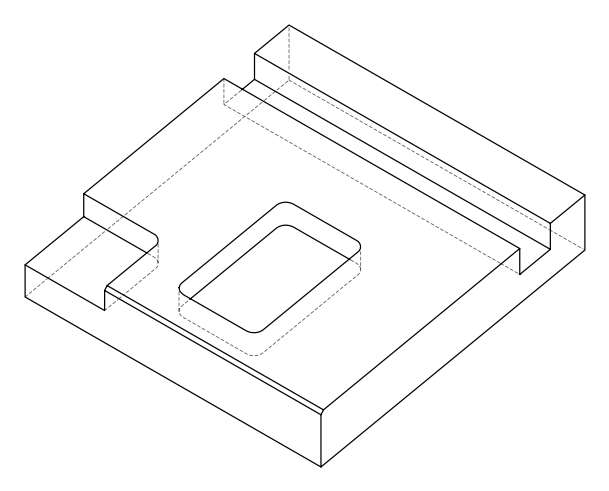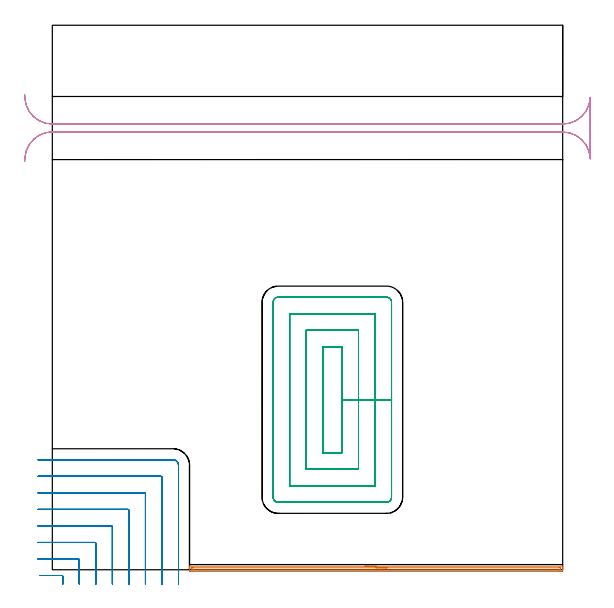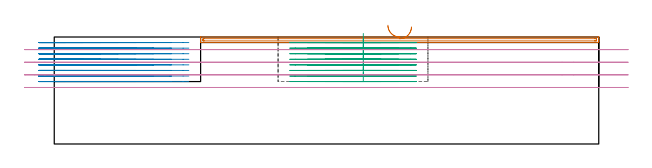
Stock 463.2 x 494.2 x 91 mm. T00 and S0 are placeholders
(PLAN: 4 operations, 2 tool changes, 63.5 min)
(1 AREA_MILL | FG_CHAMFER_SURFACE | UGT0205_001 | 5.59 min | 3778 mm3)
(2 MILL_CORNER_NOTCH_RECTANGULAR | CORNER_NOTCH_RECTANGULAR | UGT0201_094 | Follow Part, ap 5, ae 75% | 19.01 min | 516291 mm3)
(3 MILL_RECTANGULAR_POCKET | POCKET_RECTANGULAR_STRAIGHT | UGT0201_094 | Follow Part, ap 5, ae 75% | 27.68 min | 989602 mm3)
(4 MILL_RECTANGULAR_SLOT | SLOT_RECTANGULAR | UGT0201_020 | Follow Part, ap 12.5, ae 75% | 11.26 min | 1137241 mm3)
(TOOL UGT0205_001 | Chamfer Mill 20 x 3 x 45 deg. | D20 FL50 Z2)
(TOOL UGT0201_094 | End mill 20 mm | D20 FL38 Z4)
(TOOL UGT0201_020 | End mill 50 mm | D50 FL50 Z4)
(OP 1 AREA_MILL)
G17 G21 G94 G90
T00 M6
G54
G17 G0 G90 X283.85 Y3.2 S1061 M3
G43 Z101. H0
G94 G1 X283.888 Z100.128 F250.
X284.002 Z99.263
X284.191 Z98.412
X284.453 Z97.58
X284.787 Z96.774
X285.19 Z96.
X285.658 Z95.264
X286.19 Z94.572
X286.779 Z93.929
X287.422 Z93.34
X288.114 Z92.808
X288.85 Z92.34
X289.624 Z91.937
X290.43 Z91.603
X291.262 Z91.341
X292.114 Z91.152
X292.978 Z91.038
X293.85 Z91.
X463.036
X463.19 Y3.197 Z90.988
X463.193 Y3.156 Z90.947
X463.2 Y2.781 Z90.581
Y2.394 Z90.193
Y1.74 Z89.535
Y0.523 Z88.32
Y-0.04 Z87.754
Y-0.648 Z87.147
X463.198 Y-0.93 Z86.865
X463.192 Y-1.491 Z86.305
X463.155 Y-1.493 Z86.303
X462.59 Y-1.5 Z86.3
X125.11
X124.545 Y-1.493 Z86.303
X124.508 Y-1.491 Z86.305
X124.5 Y-0.93 Z86.865
Y-0.648 Z87.147
Y-0.04 Z87.754
Y0.523 Z88.32
Y0.85 Z88.646
Y1.413 Z89.209
Y1.74 Z89.535
Y2.394 Z90.193
Y2.781 Z90.581
X124.507 Y3.156 Z90.947
X124.51 Y3.197 Z90.988
X124.664 Y3.2 Z91.
X293.85
Y1.786 Z89.586
X459.911
X460.761 Y1.783 Z89.583
X460.804 Y1.78 Z89.58
X461.19 Y1.74 Z89.54
X461.197 Y1.348 Z89.148
X461.198 Y0.85 Z88.65
Y0.458 Z88.258
X461.19 Y-0.04 Z87.76
X460.844 Y-0.08 Z87.72
X460.804 Y-0.082 Z87.718
X459.957 Y-0.086 Z87.714
X459.911
X127.789
X126.939 Y-0.083 Z87.717
X126.896 Y-0.08 Z87.72
X126.51 Y-0.04 Z87.76
X126.503 Y0.352 Z88.152
X126.502 Y0.85 Z88.65
Y1.242 Z89.042
X126.51 Y1.74 Z89.54
X126.856 Y1.78 Z89.58
X126.896 Y1.782 Z89.582
X127.743 Y1.786 Z89.586
X127.789
X293.85
X294.722 Z89.624
X295.586 Z89.738
X296.438 Z89.926
X297.27 Z90.189
X298.076 Z90.523
X298.85 Z90.925
X299.586 Z91.394
X300.278 Z91.925
X300.921 Z92.515
X301.51 Z93.158
X302.042 Z93.85
X302.51 Z94.586
X302.913 Z95.36
X303.247 Z96.166
X303.509 Z96.998
X303.698 Z97.849
X303.812 Z98.714
X303.85 Z99.586
G0 Z101.
M5
M2
(OP 2 MILL_CORNER_NOTCH_RECTANGULAR)
G17 G21 G94 G90
T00 M6
G54
G17 G0 G90 X9.5 Y-13. S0 M3
G43 Z101. H0
Z86.262
G94 G1 Y-10. F250.
Y-6.192 F500.
G3 X8.508 Y-5.2 R1.
G1 X-8.542
X-11.542 F250.
G0 Z101.
X24.5 Y-13.
Z86.262
G1 Y-10.
Y8.807 F500.
G3 X23.507 Y9.8 R1.
G1 X-10.
X-13. F250.
G0 Z101.
X39.5 Y-13.
Z86.262
G1 Y-10.
Y23.807 F500.
G3 X38.507 Y24.8 R1.
G1 X-10.
X-13. F250.
G0 Z101.
X54.5 Y-13.
Z86.262
G1 Y-10.
Y38.806 F500.
G3 X53.506 Y39.8 R1.
G1 X-10.
X-13. F250.
G0 Z101.
X69.5 Y-13.
Z86.262
G1 Y-10.
Y53.806 F500.
G3 X68.506 Y54.8 R1.
G1 X-10.
X-13. F250.
G0 Z101.
X84.5 Y-13.
Z86.262
G1 Y-10.
Y68.806 F500.
G3 X83.506 Y69.8 R1.
G1 X-10.
X-13. F250.
G0 Z101.
X99.5 Y-13.
Z86.262
G1 Y-10.
Y83.805 F500.
G3 X98.505 Y84.8 R1.
G1 X-10.
X-13. F250.
G0 Z101.
X114.5 Y-13.
Z86.262
G1 Y-10.
Y94.9 F500.
G3 X109.6 Y99.8 R4.9
G1 X-10.
X-13. F250.
G0 Z101.
X9.5 Y-13.
Z81.525
G1 Y-10.
Y-6.192 F500.
G3 X8.508 Y-5.2 R1.
G1 X-8.542
X-11.542 F250.
G0 Z101.
X24.5 Y-13.
Z81.525
G1 Y-10.
Y8.807 F500.
G3 X23.507 Y9.8 R1.
G1 X-10.
X-13. F250.
G0 Z101.
X39.5 Y-13.
Z81.525
G1 Y-10.
Y23.807 F500.
G3 X38.507 Y24.8 R1.
G1 X-10.
X-13. F250.
G0 Z101.
X54.5 Y-13.
Z81.525
G1 Y-10.
Y38.806 F500.
G3 X53.506 Y39.8 R1.
G1 X-10.
X-13. F250.
G0 Z101.
X69.5 Y-13.
Z81.525
G1 Y-10.
Y53.806 F500.
G3 X68.506 Y54.8 R1.
G1 X-10.
X-13. F250.
G0 Z101.
X84.5 Y-13.
Z81.525
G1 Y-10.
Y68.806 F500.
G3 X83.506 Y69.8 R1.
G1 X-10.
X-13. F250.
G0 Z101.
X99.5 Y-13.
Z81.525
G1 Y-10.
Y83.805 F500.
G3 X98.505 Y84.8 R1.
G1 X-10.
X-13. F250.
G0 Z101.
X114.5 Y-13.
Z81.525
G1 Y-10.
Y94.9 F500.
G3 X109.6 Y99.8 R4.9
G1 X-10.
X-13. F250.
G0 Z101.
X9.5 Y-13.
Z76.787
G1 Y-10.
Y-6.192 F500.
G3 X8.508 Y-5.2 R1.
G1 X-8.542
X-11.542 F250.
G0 Z101.
X24.5 Y-13.
Z76.787
G1 Y-10.
Y8.807 F500.
G3 X23.507 Y9.8 R1.
G1 X-10.
X-13. F250.
G0 Z101.
X39.5 Y-13.
Z76.787
G1 Y-10.
Y23.807 F500.
G3 X38.507 Y24.8 R1.
G1 X-10.
X-13. F250.
G0 Z101.
X54.5 Y-13.
Z76.787
G1 Y-10.
Y38.806 F500.
G3 X53.506 Y39.8 R1.
G1 X-10.
X-13. F250.
G0 Z101.
X69.5 Y-13.
Z76.787
G1 Y-10.
Y53.806 F500.
G3 X68.506 Y54.8 R1.
G1 X-10.
X-13. F250.
G0 Z101.
X84.5 Y-13.
Z76.787
G1 Y-10.
Y68.806 F500.
G3 X83.506 Y69.8 R1.
G1 X-10.
X-13. F250.
G0 Z101.
X99.5 Y-13.
Z76.787
G1 Y-10.
Y83.805 F500.
G3 X98.505 Y84.8 R1.
G1 X-10.
X-13. F250.
G0 Z101.
X114.5 Y-13.
Z76.787
G1 Y-10.
Y94.9 F500.
G3 X109.6 Y99.8 R4.9
G1 X-10.
X-13. F250.
G0 Z101.
X9.5 Y-13.
Z72.05
G1 Y-10.
Y-6.192 F500.
G3 X8.508 Y-5.2 R1.
G1 X-8.542
X-11.542 F250.
G0 Z101.
X24.5 Y-13.
Z72.05
G1 Y-10.
Y8.807 F500.
G3 X23.507 Y9.8 R1.
G1 X-10.
X-13. F250.
G0 Z101.
X39.5 Y-13.
Z72.05
G1 Y-10.
Y23.807 F500.
G3 X38.507 Y24.8 R1.
G1 X-10.
X-13. F250.
G0 Z101.
X54.5 Y-13.
Z72.05
G1 Y-10.
Y38.806 F500.
G3 X53.506 Y39.8 R1.
G1 X-10.
X-13. F250.
G0 Z101.
X69.5 Y-13.
Z72.05
G1 Y-10.
Y53.806 F500.
G3 X68.506 Y54.8 R1.
G1 X-10.
X-13. F250.
G0 Z101.
X84.5 Y-13.
Z72.05
G1 Y-10.
Y68.806 F500.
G3 X83.506 Y69.8 R1.
G1 X-10.
X-13. F250.
G0 Z101.
X99.5 Y-13.
Z72.05
G1 Y-10.
Y83.805 F500.
G3 X98.505 Y84.8 R1.
G1 X-10.
X-13. F250.
G0 Z101.
X114.5 Y-13.
Z72.05
G1 Y-10.
Y94.9 F500.
G3 X109.6 Y99.8 R4.9
G1 X-10.
X-13. F250.
G0 Z101.
X9.5 Y-13.
Z67.312
G1 Y-10.
Y-6.192 F500.
G3 X8.508 Y-5.2 R1.
G1 X-8.542
X-11.542 F250.
G0 Z101.
X24.5 Y-13.
Z67.312
G1 Y-10.
Y8.807 F500.
G3 X23.507 Y9.8 R1.
G1 X-10.
X-13. F250.
G0 Z101.
X39.5 Y-13.
Z67.312
G1 Y-10.
Y23.807 F500.
G3 X38.507 Y24.8 R1.
G1 X-10.
X-13. F250.
G0 Z101.
X54.5 Y-13.
Z67.312
G1 Y-10.
Y38.806 F500.
G3 X53.506 Y39.8 R1.
G1 X-10.
X-13. F250.
G0 Z101.
X69.5 Y-13.
Z67.312
G1 Y-10.
Y53.806 F500.
G3 X68.506 Y54.8 R1.
G1 X-10.
X-13. F250.
G0 Z101.
X84.5 Y-13.
Z67.312
G1 Y-10.
Y68.806 F500.
G3 X83.506 Y69.8 R1.
G1 X-10.
X-13. F250.
G0 Z101.
X99.5 Y-13.
Z67.312
G1 Y-10.
Y83.805 F500.
G3 X98.505 Y84.8 R1.
G1 X-10.
X-13. F250.
G0 Z101.
X114.5 Y-13.
Z67.312
G1 Y-10.
Y94.9 F500.
G3 X109.6 Y99.8 R4.9
G1 X-10.
X-13. F250.
G0 Z101.
X9.5 Y-13.
Z62.575
G1 Y-10.
Y-6.192 F500.
G3 X8.508 Y-5.2 R1.
G1 X-8.542
X-11.542 F250.
G0 Z101.
X24.5 Y-13.
Z62.575
G1 Y-10.
Y8.807 F500.
G3 X23.507 Y9.8 R1.
G1 X-10.
X-13. F250.
G0 Z101.
X39.5 Y-13.
Z62.575
G1 Y-10.
Y23.807 F500.
G3 X38.507 Y24.8 R1.
G1 X-10.
X-13. F250.
G0 Z101.
X54.5 Y-13.
Z62.575
G1 Y-10.
Y38.806 F500.
G3 X53.506 Y39.8 R1.
G1 X-10.
X-13. F250.
G0 Z101.
X69.5 Y-13.
Z62.575
G1 Y-10.
Y53.806 F500.
G3 X68.506 Y54.8 R1.
G1 X-10.
X-13. F250.
G0 Z101.
X84.5 Y-13.
Z62.575
G1 Y-10.
Y68.806 F500.
G3 X83.506 Y69.8 R1.
G1 X-10.
X-13. F250.
G0 Z101.
X99.5 Y-13.
Z62.575
G1 Y-10.
Y83.805 F500.
G3 X98.505 Y84.8 R1.
G1 X-10.
X-13. F250.
G0 Z101.
X114.5 Y-13.
Z62.575
G1 Y-10.
Y94.9 F500.
G3 X109.6 Y99.8 R4.9
G1 X-10.
X-13. F250.
G0 Z101.
X9.5 Y-13.
Z57.837
G1 Y-10.
Y-6.192 F500.
G3 X8.508 Y-5.2 R1.
G1 X-8.542
X-11.542 F250.
G0 Z101.
X24.5 Y-13.
Z57.837
G1 Y-10.
Y8.807 F500.
G3 X23.507 Y9.8 R1.
G1 X-10.
X-13. F250.
G0 Z101.
X39.5 Y-13.
Z57.837
G1 Y-10.
Y23.807 F500.
G3 X38.507 Y24.8 R1.
G1 X-10.
X-13. F250.
G0 Z101.
X54.5 Y-13.
Z57.837
G1 Y-10.
Y38.806 F500.
G3 X53.506 Y39.8 R1.
G1 X-10.
X-13. F250.
G0 Z101.
X69.5 Y-13.
Z57.837
G1 Y-10.
Y53.806 F500.
G3 X68.506 Y54.8 R1.
G1 X-10.
X-13. F250.
G0 Z101.
X84.5 Y-13.
Z57.837
G1 Y-10.
Y68.806 F500.
G3 X83.506 Y69.8 R1.
G1 X-10.
X-13. F250.
G0 Z101.
X99.5 Y-13.
Z57.837
G1 Y-10.
Y83.805 F500.
G3 X98.505 Y84.8 R1.
G1 X-10.
X-13. F250.
G0 Z101.
X114.5 Y-13.
Z57.837
G1 Y-10.
Y94.9 F500.
G3 X109.6 Y99.8 R4.9
G1 X-10.
X-13. F250.
G0 Z101.
X9.5 Y-13.
Z53.1
G1 Y-10.
Y-6.192 F500.
G3 X8.508 Y-5.2 R1.
G1 X-8.542
X-11.542 F250.
G0 Z101.
X24.5 Y-13.
Z53.1
G1 Y-10.
Y8.807 F500.
G3 X23.507 Y9.8 R1.
G1 X-10.
X-13. F250.
G0 Z101.
X39.5 Y-13.
Z53.1
G1 Y-10.
Y23.807 F500.
G3 X38.507 Y24.8 R1.
G1 X-10.
X-13. F250.
G0 Z101.
X54.5 Y-13.
Z53.1
G1 Y-10.
Y38.806 F500.
G3 X53.506 Y39.8 R1.
G1 X-10.
X-13. F250.
G0 Z101.
X69.5 Y-13.
Z53.1
G1 Y-10.
Y53.806 F500.
G3 X68.506 Y54.8 R1.
G1 X-10.
X-13. F250.
G0 Z101.
X84.5 Y-13.
Z53.1
G1 Y-10.
Y68.806 F500.
G3 X83.506 Y69.8 R1.
G1 X-10.
X-13. F250.
G0 Z101.
X99.5 Y-13.
Z53.1
G1 Y-10.
Y83.805 F500.
G3 X98.505 Y84.8 R1.
G1 X-10.
X-13. F250.
G0 Z101.
X114.5 Y-13.
Z53.1
G1 Y-10.
Y94.9 F500.
G3 X109.6 Y99.8 R4.9
G1 X-10.
X-13. F250.
G0 Z101.
M5
M2
(OP 3 MILL_RECTANGULAR_POCKET)
G17 G21 G94 G90
T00 M6
G54
G17 G0 G90 X262.9 Y125.423 S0 M3
G43 Z101. H0
Z94.
G94 G1 Y154.3 Z86.262 F250.
Y202.4 F500.
X245.4
Y106.2
X262.9
Y154.3
X277.9
Y217.4
X230.4
Y91.2
X277.9
Y154.3
X292.9
Y232.4
X215.4
Y76.2
X292.9
Y154.3
X307.9
Y242.8
G3 X303.3 Y247.4 R4.6
G1 X205.
G3 X200.4 Y242.8 R4.6
G1 Y65.8
G3 X205. Y61.2 R4.6
G1 X303.3
G3 X307.9 Y65.8 R4.6
G1 Y154.3
Y155.3
G0 X262.9 Y125.423 Z89.262
G1 Y154.3 Z81.525 F250.
Y202.4 F500.
X245.4
Y106.2
X262.9
Y154.3
X277.9
Y217.4
X230.4
Y91.2
X277.9
Y154.3
X292.9
Y232.4
X215.4
Y76.2
X292.9
Y154.3
X307.9
Y242.8
G3 X303.3 Y247.4 R4.6
G1 X205.
G3 X200.4 Y242.8 R4.6
G1 Y65.8
G3 X205. Y61.2 R4.6
G1 X303.3
G3 X307.9 Y65.8 R4.6
G1 Y154.3
Y155.3
G0 X262.9 Y125.423 Z84.525
G1 Y154.3 Z76.787 F250.
Y202.4 F500.
X245.4
Y106.2
X262.9
Y154.3
X277.9
Y217.4
X230.4
Y91.2
X277.9
Y154.3
X292.9
Y232.4
X215.4
Y76.2
X292.9
Y154.3
X307.9
Y242.8
G3 X303.3 Y247.4 R4.6
G1 X205.
G3 X200.4 Y242.8 R4.6
G1 Y65.8
G3 X205. Y61.2 R4.6
G1 X303.3
G3 X307.9 Y65.8 R4.6
G1 Y154.3
Y155.3
G0 X262.9 Y125.423 Z79.787
G1 Y154.3 Z72.05 F250.
Y202.4 F500.
X245.4
Y106.2
X262.9
Y154.3
X277.9
Y217.4
X230.4
Y91.2
X277.9
Y154.3
X292.9
Y232.4
X215.4
Y76.2
X292.9
Y154.3
X307.9
Y242.8
G3 X303.3 Y247.4 R4.6
G1 X205.
G3 X200.4 Y242.8 R4.6
G1 Y65.8
G3 X205. Y61.2 R4.6
G1 X303.3
G3 X307.9 Y65.8 R4.6
G1 Y154.3
Y155.3
G0 X262.9 Y125.423 Z75.05
G1 Y154.3 Z67.312 F250.
Y202.4 F500.
X245.4
Y106.2
X262.9
Y154.3
X277.9
Y217.4
X230.4
Y91.2
X277.9
Y154.3
X292.9
Y232.4
X215.4
Y76.2
X292.9
Y154.3
X307.9
Y242.8
G3 X303.3 Y247.4 R4.6
G1 X205.
G3 X200.4 Y242.8 R4.6
G1 Y65.8
G3 X205. Y61.2 R4.6
G1 X303.3
G3 X307.9 Y65.8 R4.6
G1 Y154.3
Y155.3
G0 X262.9 Y125.423 Z70.312
G1 Y154.3 Z62.575 F250.
Y202.4 F500.
X245.4
Y106.2
X262.9
Y154.3
X277.9
Y217.4
X230.4
Y91.2
X277.9
Y154.3
X292.9
Y232.4
X215.4
Y76.2
X292.9
Y154.3
X307.9
Y242.8
G3 X303.3 Y247.4 R4.6
G1 X205.
G3 X200.4 Y242.8 R4.6
G1 Y65.8
G3 X205. Y61.2 R4.6
G1 X303.3
G3 X307.9 Y65.8 R4.6
G1 Y154.3
Y155.3
G0 X262.9 Y125.423 Z65.575
G1 Y154.3 Z57.837 F250.
Y202.4 F500.
X245.4
Y106.2
X262.9
Y154.3
X277.9
Y217.4
X230.4
Y91.2
X277.9
Y154.3
X292.9
Y232.4
X215.4
Y76.2
X292.9
Y154.3
X307.9
Y242.8
G3 X303.3 Y247.4 R4.6
G1 X205.
G3 X200.4 Y242.8 R4.6
G1 Y65.8
G3 X205. Y61.2 R4.6
G1 X303.3
G3 X307.9 Y65.8 R4.6
G1 Y154.3
Y155.3
G0 X262.9 Y125.423 Z60.837
G1 Y154.3 Z53.1 F250.
Y202.4 F500.
X245.4
Y106.2
X262.9
Y154.3
X277.9
Y217.4
X230.4
Y91.2
X277.9
Y154.3
X292.9
Y232.4
X215.4
Y76.2
X292.9
Y154.3
X307.9
Y242.8
G3 X303.3 Y247.4 R4.6
G1 X205.
G3 X200.4 Y242.8 R4.6
G1 Y65.8
G3 X205. Y61.2 R4.6
G1 X303.3
G3 X307.9 Y65.8 R4.6
G1 Y154.3
Y155.3
G0 Z101.
M5
M2
(OP 4 MILL_RECTANGULAR_SLOT)
G17 G21 G94 G90
T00 M6
G54
G17 G0 G90 X-25.117 Y370.528 S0 M3
G43 Z101. H0
Z80.275
G94 G1 X-24.97 Y373.524 F250.
G2 X-16.518 Y391.065 R25. F500.
X-7.907 Y396.017 R25. F418.
X0. Y397.3 R25. F326.
G1 X431.955
X441.955 F366.
X463.2 F500.
G2 X488.19 Y373.007 R25.
G1 Y428.793
G2 X463.2 Y404.5 R25.
G1 X0.
G2 X-24.97 Y428.276 R25.
G1 X-25.117 Y431.272 F250.
G0 Y370.528 Z69.55
G1 X-24.97 Y373.524
G2 X-16.518 Y391.065 R25. F500.
X-7.907 Y396.017 R25. F409.
X0. Y397.3 R25. F316.
G1 X431.955
X441.955 F352.
X463.2 F500.
G2 X488.19 Y373.007 R25.
G1 Y428.793
G2 X463.2 Y404.5 R25.
G1 X0.
G2 X-24.97 Y428.276 R25.
G1 X-25.117 Y431.272 F250.
G0 Y370.528 Z58.825
G1 X-24.97 Y373.524
G2 X-16.518 Y391.065 R25. F500.
X-7.907 Y396.017 R25. F409.
X0. Y397.3 R25. F316.
G1 X431.955
X441.955 F352.
X463.2 F500.
G2 X488.19 Y373.007 R25.
G1 Y428.793
G2 X463.2 Y404.5 R25.
G1 X0.
G2 X-24.97 Y428.276 R25.
G1 X-25.117 Y431.272 F250.
G0 Y370.528 Z48.1
G1 X-24.97 Y373.524
G2 X-16.518 Y391.065 R25. F500.
X-7.907 Y396.017 R25. F409.
X0. Y397.3 R25. F316.
G1 X431.955
X441.955 F352.
X463.2 F500.
G2 X488.19 Y373.007 R25.
G1 Y428.793
G2 X463.2 Y404.5 R25.
G1 X0.
G2 X-24.97 Y428.276 R25.
G1 X-25.117 Y431.272 F250.
G0 Z101.
M5
M2
